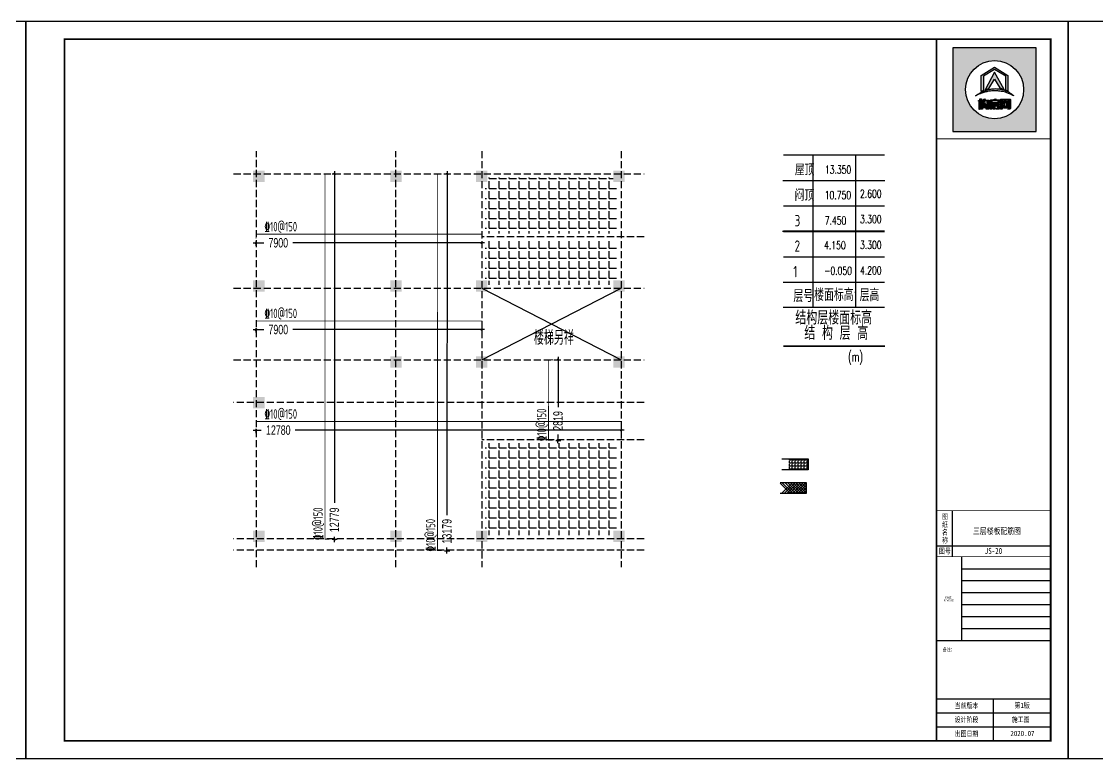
# Model space of a CAD drawing. Header units: millimetres. Extents: x -807114 to 558292, y -468455 to -61603.
# Drawn here: x 332533 to 370179, y -254641 to -228857 of the extents above; entities that cross this region are included whole.
import ezdxf
from ezdxf.enums import TextEntityAlignment as Align

# ---------------------------------------------------------------- set-up
doc = ezdxf.new("R2010")
doc.units = ezdxf.units.MM
doc.header["$LTSCALE"] = 1000
doc.linetypes.add('DASH', pattern=[0.35, 0.25, -0.1])
for name, color, linetype in [('DIM', 3, 'Continuous'), ('PUB_TAB', 117, 'Continuous'), ('PUB_TEXT', 3, 'Continuous'), ('PUB_TITLE', 4, 'Continuous'), ('REIN', 1, 'Continuous'), ('TEXT', 7, 'Continuous'), ('YHJ_图名', 7, 'Continuous'), ('建-文字', 7, 'Continuous'), ('建-轴', 1, 'Continuous')]:
    doc.layers.add(name, color=color, linetype=linetype)
doc.layers.add('YHG_表格', color=3, linetype='Continuous', lineweight=18)
doc.styles.add('_SIMPLEX', font='txt.shx', dxfattribs={"width": 0.8, "bigfont": 'hztxt.shx'})
doc.styles.add('HCJG_Dim', font='HCJG.shx', dxfattribs={"width": 0.7, "bigfont": 'hztxt.shx'})
doc.styles.add('TSSD_Rein', font='Tssdeng.shx', dxfattribs={"width": 0.7, "bigfont": 'hztxt.shx'})
doc.styles.add('uni-黑体', font='simhei.ttf')
doc.styles.add('ZDBOX', font='simsun.ttc', dxfattribs={"width": 0.7})
doc.styles.add('双线', font='tssdeng2.shx', dxfattribs={"width": 0.75, "bigfont": 'tssdchn.shx'})
doc.styles.add('宋体', font='simsun.ttc', dxfattribs={"width": 0.8})
doc.dimstyles.new('HCJG_100_100', dxfattribs={"dimtxt": 300, "dimasz": 100, "dimexe": 100, "dimexo": 250, "dimgap": 100, "dimtad": 1, "dimdec": 0, "dimzin": 0, "dimdsep": 46, "dimtxsty": 'HCJG_Dim', "dimblk": 'ArchTick', "dimcen": 0, "dimdle": 100, "dimclrd": 3, "dimclre": 3, "dimclrt": 7, "dimadec": 0, "dimazin": 0, "dimtfac": 1, "dimtdec": 0, "dimtix": 1, "dimtmove": 2, "dimatfit": 3, "dimfxl": 1, "dimtolj": 1, "dimtzin": 0, "dimarcsym": 0})
pattern_1 = [(0, (0, 0), (0, 349.25), [254, -95.25]), (90, (0, 0), (-349.25, 2e-14), [254, -95.25])]

# ---------------------------------------------------------------- blocks, each defined once
blk = doc.blocks.new('sadasfafa')
h = blk.add_hatch(color=252)
h.dxf.hatch_style = 1
h.paths.add_polyline_path([(1853311, -2488040), (1853311, -2490368), (1855639, -2490368), (1855639, -2488040)])
h.paths.add_polyline_path([(1855286, -2489204, 1), (1853664, -2489204, 1)], flags=16)
edge = h.paths.add_edge_path(flags=0)
edge.add_spline(control_points=[(1853945, -2489376), (1853935, -2489385), (1854022, -2489327), (1854064, -2489324), (1854178, -2489280), (1854273, -2489257), (1854375, -2489242), (1854470, -2489236), (1854555, -2489239), (1854630, -2489250), (1854700, -2489259), (1854781, -2489280), (1854854, -2489303), (1854917, -2489335), (1854967, -2489354), (1854993, -2489368), (1855014, -2489382), (1854982, -2489354), (1854965, -2489332), (1854910, -2489297), (1854854, -2489260), (1854784, -2489234), (1854713, -2489206), (1854640, -2489189), (1854569, -2489179), (1854497, -2489176), (1854414, -2489178), (1854321, -2489198), (1854229, -2489222), (1854147, -2489257), (1854080, -2489292), (1854021, -2489325), (1853977, -2489352), (1853953, -2489369), (1853945, -2489376)], knot_values=[0, 0, 0, 0, 114.670179, 423.637006, 763.89867, 1083.683754, 1343.405239, 1688.07646, 1952.326814, 2113.699055, 2375.693807, 2595.188681, 2872.839541, 3068.155951, 3238.592156, 3348.056762, 3361.095167, 3431.805845, 3527.265261, 3733.200323, 3952.805082, 4160.23278, 4398.128766, 4650.488133, 4837.16968, 5050.428326, 5308.684497, 5588.159898, 5913.430939, 6163.12325, 6398.139207, 6601.625078, 6772.549769, 6871.149972, 6871.149972, 6871.149972, 6871.149972], degree=3, periodic=1)
h.paths.add_polyline_path([(1854530, -2489580), (1854534, -2489580), (1854534, -2489603), (1854618, -2489603), (1854618, -2489621), (1854481, -2489621), (1854481, -2489650), (1854589, -2489650), (1854599, -2489656), (1854606, -2489666), (1854606, -2489733), (1854600, -2489742), (1854590, -2489750), (1854506, -2489750), (1854514, -2489740), (1854518, -2489731), (1854552, -2489731), (1854558, -2489728), (1854560, -2489721), (1854560, -2489675), (1854558, -2489670), (1854553, -2489667), (1854481, -2489667), (1854481, -2489750), (1854436, -2489750), (1854436, -2489626), (1854433, -2489621), (1854406, -2489621), (1854406, -2489603), (1854488, -2489603), (1854488, -2489590)], flags=0)
h.paths.add_polyline_path([(1854486, -2489468), (1854506, -2489461), (1854506, -2489485), (1854510, -2489489), (1854601, -2489489), (1854609, -2489494), (1854615, -2489502), (1854615, -2489556), (1854607, -2489564), (1854599, -2489569), (1854401, -2489569), (1854394, -2489573), (1854394, -2489750), (1854349, -2489750), (1854349, -2489504), (1854355, -2489495), (1854367, -2489489), (1854462, -2489489), (1854462, -2489474)], flags=0)
h.paths.add_polyline_path([(1854394, -2489554), (1854394, -2489512), (1854404, -2489506), (1854562, -2489506), (1854570, -2489513), (1854570, -2489554)], flags=0)
h.paths.add_polyline_path([(1854214, -2489569), (1854203, -2489632), (1854193, -2489683), (1854194, -2489689), (1854218, -2489689), (1854220, -2489683), (1854214, -2489633), (1854254, -2489614), (1854263, -2489686), (1854263, -2489700), (1854255, -2489709), (1854159, -2489709), (1854150, -2489702), (1854148, -2489692), (1854173, -2489569)], flags=0)
h.paths.add_polyline_path([(1854187, -2489466), (1854213, -2489458), (1854207, -2489496), (1854296, -2489496), (1854305, -2489498), (1854312, -2489505), (1854314, -2489513), (1854314, -2489733), (1854310, -2489741), (1854301, -2489750), (1854231, -2489750), (1854238, -2489741), (1854243, -2489730), (1854261, -2489730), (1854268, -2489727), (1854270, -2489720), (1854270, -2489531), (1854270, -2489526), (1854267, -2489521), (1854260, -2489516), (1854202, -2489516), (1854201, -2489534), (1854196, -2489558), (1854150, -2489558), (1854159, -2489535), (1854165, -2489504), (1854167, -2489471)], flags=0)
h.paths.add_polyline_path([(1854140, -2489544), (1854140, -2489750), (1854114, -2489750), (1854114, -2489544)], flags=0)
h.paths.add_polyline_path([(1854056, -2489544), (1854053, -2489750), (1854031, -2489750), (1854031, -2489544)], flags=0)
h.paths.add_polyline_path([(1854107, -2489459), (1854107, -2489508), (1854139, -2489508), (1854139, -2489527), (1854107, -2489527), (1854107, -2489750), (1854062, -2489750), (1854062, -2489527), (1854029, -2489527), (1854029, -2489508), (1854062, -2489508), (1854062, -2489459)], flags=0)
h.paths.add_polyline_path([(1854209, -2489211), (1854471, -2488714), (1854743, -2489200), (1854618, -2489155), (1854470, -2488913), (1854318, -2489172)], flags=0)
h.paths.add_polyline_path([(1854102, -2488808), (1854470, -2488575), (1854848, -2488810), (1854848, -2489247), (1854790, -2489223), (1854790, -2488832), (1854471, -2488643), (1854168, -2488829), (1854168, -2489231), (1854102, -2489257)], flags=0)
h.paths.add_polyline_path([(1854685, -2489750), (1854641, -2489750), (1854641, -2489488), (1854641, -2489484), (1854646, -2489475), (1854656, -2489467), (1854898, -2489467), (1854907, -2489471), (1854916, -2489478), (1854916, -2489731), (1854908, -2489743), (1854902, -2489750), (1854847, -2489750), (1854858, -2489732), (1854866, -2489731), (1854869, -2489724), (1854869, -2489718), (1854867, -2489718), (1854836, -2489718), (1854826, -2489684), (1854814, -2489718), (1854746, -2489718), (1854736, -2489684), (1854722, -2489718), (1854689, -2489718), (1854689, -2489709), (1854691, -2489709), (1854720, -2489621), (1854685, -2489512)], flags=0)
h.paths.add_polyline_path([(1854779, -2489518), (1854809, -2489621), (1854781, -2489709), (1854777, -2489709), (1854750, -2489621), (1854775, -2489518)], flags=0)
h = blk.add_hatch(color=7)
h.dxf.hatch_style = 1
h.paths.add_polyline_path([(1854102, -2489257), (1854168, -2489231), (1854168, -2488829), (1854471, -2488643), (1854790, -2488832), (1854790, -2489223), (1854848, -2489247), (1854848, -2488810), (1854470, -2488575), (1854102, -2488808)])
h = blk.add_hatch(color=7)
h.dxf.hatch_style = 1
h.paths.add_polyline_path([(1854318, -2489172), (1854470, -2488913), (1854618, -2489155), (1854743, -2489200), (1854471, -2488714), (1854209, -2489211)])
h = blk.add_hatch(color=7)
h.dxf.hatch_style = 1
edge = h.paths.add_edge_path()
edge.add_spline(control_points=[(1853945, -2489376), (1853953, -2489369), (1853977, -2489352), (1854021, -2489325), (1854080, -2489292), (1854147, -2489257), (1854229, -2489222), (1854321, -2489198), (1854414, -2489178), (1854497, -2489176), (1854569, -2489179), (1854640, -2489189), (1854713, -2489206), (1854784, -2489234), (1854854, -2489260), (1854910, -2489297), (1854965, -2489332), (1854982, -2489354), (1855014, -2489382), (1854993, -2489368), (1854967, -2489354), (1854917, -2489335), (1854854, -2489303), (1854781, -2489280), (1854700, -2489259), (1854630, -2489250), (1854555, -2489239), (1854470, -2489236), (1854375, -2489242), (1854273, -2489257), (1854178, -2489280), (1854064, -2489324), (1854022, -2489327), (1853935, -2489385), (1853945, -2489376)], knot_values=[0, 0, 0, 0, 98.600203, 269.524894, 473.010766, 708.026723, 957.719033, 1282.990074, 1562.465475, 1820.721647, 2033.980292, 2220.661839, 2473.021206, 2710.917192, 2918.34489, 3137.949649, 3343.884711, 3439.344127, 3510.054805, 3523.09321, 3632.557816, 3802.994021, 3998.310431, 4275.961291, 4495.456165, 4757.450917, 4918.823158, 5183.073513, 5527.744733, 5787.466218, 6107.251302, 6447.512966, 6756.479793, 6871.149972, 6871.149972, 6871.149972, 6871.149972], degree=3, periodic=1)
h = blk.add_hatch(color=7)
h.dxf.hatch_style = 1
h.paths.add_polyline_path([(1854062, -2489459), (1854062, -2489508), (1854029, -2489508), (1854029, -2489527), (1854062, -2489527), (1854062, -2489750), (1854107, -2489750), (1854107, -2489527), (1854139, -2489527), (1854139, -2489508), (1854107, -2489508), (1854107, -2489459)])
h = blk.add_hatch(color=7)
h.dxf.hatch_style = 1
h.paths.add_polyline_path([(1854031, -2489544), (1854031, -2489750), (1854053, -2489750), (1854056, -2489544)])
h = blk.add_hatch(color=7)
h.dxf.hatch_style = 1
h.paths.add_polyline_path([(1854114, -2489544), (1854114, -2489750), (1854140, -2489750), (1854140, -2489544)])
h = blk.add_hatch(color=7)
h.dxf.hatch_style = 1
h.paths.add_polyline_path([(1854173, -2489569), (1854148, -2489692), (1854150, -2489702), (1854159, -2489709), (1854255, -2489709), (1854263, -2489700), (1854263, -2489686), (1854254, -2489614), (1854214, -2489633), (1854220, -2489683), (1854218, -2489689), (1854194, -2489689), (1854193, -2489683), (1854203, -2489632), (1854214, -2489569)])
h = blk.add_hatch(color=7)
h.dxf.hatch_style = 1
h.paths.add_polyline_path([(1854167, -2489471), (1854165, -2489504), (1854159, -2489535), (1854150, -2489558), (1854196, -2489558), (1854201, -2489534), (1854202, -2489516), (1854260, -2489516), (1854267, -2489521), (1854270, -2489526), (1854270, -2489531), (1854270, -2489720), (1854268, -2489727), (1854261, -2489730), (1854243, -2489730), (1854238, -2489741), (1854231, -2489750), (1854301, -2489750), (1854310, -2489741), (1854314, -2489733), (1854314, -2489513), (1854312, -2489505), (1854305, -2489498), (1854296, -2489496), (1854207, -2489496), (1854213, -2489458), (1854187, -2489466)])
h = blk.add_hatch(color=7)
h.dxf.hatch_style = 1
h.paths.add_polyline_path([(1854462, -2489474), (1854462, -2489489), (1854367, -2489489), (1854355, -2489495), (1854349, -2489504), (1854349, -2489750), (1854394, -2489750), (1854394, -2489573), (1854401, -2489569), (1854599, -2489569), (1854607, -2489564), (1854615, -2489556), (1854615, -2489502), (1854609, -2489494), (1854601, -2489489), (1854510, -2489489), (1854506, -2489485), (1854506, -2489461), (1854486, -2489468)])
h.paths.add_polyline_path([(1854394, -2489554), (1854394, -2489512), (1854404, -2489506), (1854562, -2489506), (1854570, -2489513), (1854570, -2489554)], flags=16)
h = blk.add_hatch(color=7)
h.dxf.hatch_style = 1
h.paths.add_polyline_path([(1854488, -2489590), (1854488, -2489603), (1854406, -2489603), (1854406, -2489621), (1854433, -2489621), (1854436, -2489626), (1854436, -2489750), (1854481, -2489750), (1854481, -2489667), (1854553, -2489667), (1854558, -2489670), (1854560, -2489675), (1854560, -2489721), (1854558, -2489728), (1854552, -2489731), (1854518, -2489731), (1854514, -2489740), (1854506, -2489750), (1854590, -2489750), (1854600, -2489742), (1854606, -2489733), (1854606, -2489666), (1854599, -2489656), (1854589, -2489650), (1854481, -2489650), (1854481, -2489621), (1854618, -2489621), (1854618, -2489603), (1854534, -2489603), (1854534, -2489580), (1854530, -2489580)])
h = blk.add_hatch(color=7)
h.dxf.hatch_style = 1
h.paths.add_polyline_path([(1854685, -2489512), (1854685, -2489493), (1854693, -2489483), (1854862, -2489483), (1854869, -2489491), (1854869, -2489724), (1854866, -2489731), (1854858, -2489732), (1854847, -2489750), (1854902, -2489750), (1854908, -2489743), (1854916, -2489731), (1854916, -2489478), (1854907, -2489471), (1854898, -2489467), (1854656, -2489467), (1854646, -2489475), (1854641, -2489484), (1854641, -2489488), (1854641, -2489750), (1854685, -2489750)])
h = blk.add_hatch(color=7)
h.dxf.hatch_style = 1
h.paths.add_polyline_path([(1854866, -2489709), (1854840, -2489621), (1854866, -2489512), (1854836, -2489512), (1854824, -2489558), (1854808, -2489512), (1854745, -2489512), (1854734, -2489557), (1854719, -2489512), (1854689, -2489512), (1854720, -2489621), (1854691, -2489709), (1854689, -2489709), (1854689, -2489710), (1854689, -2489718), (1854722, -2489718), (1854736, -2489684), (1854746, -2489718), (1854814, -2489718), (1854826, -2489684), (1854836, -2489718), (1854867, -2489718), (1854867, -2489709)])
h.paths.add_polyline_path([(1854779, -2489518), (1854809, -2489621), (1854781, -2489709), (1854777, -2489709), (1854750, -2489621), (1854775, -2489518)], flags=16)
for points in [[(1855639, -2488040), (1853311, -2488040), (1853311, -2490368), (1855639, -2490368)], [(1854102, -2489257), (1854102, -2488808), (1854470, -2488575), (1854848, -2488810), (1854848, -2489247), (1854790, -2489223), (1854790, -2488832), (1854471, -2488643), (1854168, -2488829), (1854168, -2489231)], [(1854209, -2489211), (1854318, -2489172), (1854470, -2488913), (1854618, -2489155), (1854743, -2489200), (1854471, -2488714)], [(1854062, -2489459), (1854107, -2489459), (1854107, -2489508), (1854139, -2489508), (1854139, -2489527), (1854107, -2489527), (1854107, -2489750), (1854062, -2489750), (1854062, -2489527), (1854029, -2489527), (1854029, -2489508), (1854062, -2489508)], [(1854056, -2489544), (1854031, -2489544), (1854031, -2489750), (1854053, -2489750)], [(1854114, -2489544), (1854140, -2489544), (1854140, -2489750), (1854114, -2489750)], [(1854462, -2489474), (1854486, -2489468), (1854506, -2489461), (1854506, -2489485), (1854510, -2489489), (1854601, -2489489), (1854609, -2489494), (1854615, -2489502), (1854615, -2489556), (1854607, -2489564), (1854599, -2489569), (1854401, -2489569), (1854394, -2489573), (1854394, -2489750), (1854349, -2489750), (1854349, -2489504), (1854355, -2489495), (1854367, -2489489), (1854462, -2489489)], [(1854394, -2489554), (1854570, -2489554), (1854570, -2489513), (1854562, -2489506), (1854404, -2489506), (1854394, -2489512)], [(1854488, -2489590), (1854530, -2489580), (1854534, -2489580), (1854534, -2489603), (1854618, -2489603), (1854618, -2489621), (1854481, -2489621), (1854481, -2489650), (1854589, -2489650), (1854599, -2489656), (1854606, -2489666), (1854606, -2489733), (1854600, -2489742), (1854590, -2489750), (1854506, -2489750), (1854514, -2489740), (1854518, -2489731), (1854552, -2489731), (1854558, -2489728), (1854560, -2489721), (1854560, -2489675), (1854558, -2489670), (1854553, -2489667), (1854481, -2489667), (1854481, -2489750), (1854436, -2489750), (1854436, -2489626), (1854433, -2489621), (1854406, -2489621), (1854406, -2489603), (1854488, -2489603)], [(1854641, -2489750), (1854641, -2489488), (1854641, -2489484), (1854646, -2489475), (1854656, -2489467), (1854898, -2489467), (1854907, -2489471), (1854916, -2489478), (1854916, -2489731), (1854908, -2489743), (1854902, -2489750), (1854847, -2489750), (1854858, -2489732), (1854866, -2489731), (1854869, -2489724), (1854869, -2489491), (1854862, -2489483), (1854693, -2489483), (1854685, -2489493), (1854685, -2489750)], [(1854775, -2489518), (1854779, -2489518), (1854809, -2489621), (1854781, -2489709), (1854777, -2489709), (1854750, -2489621)]]:
    blk.add_lwpolyline(points, close=True)
for points in [[(1854173, -2489569), (1854214, -2489569), (1854203, -2489632), (1854193, -2489683), (1854194, -2489689), (1854218, -2489689), (1854220, -2489683), (1854214, -2489633), (1854254, -2489614), (1854263, -2489686), (1854263, -2489700), (1854255, -2489709), (1854159, -2489709), (1854150, -2489702), (1854148, -2489692), (1854173, -2489569)], [(1854167, -2489471), (1854187, -2489466), (1854213, -2489458), (1854207, -2489496), (1854296, -2489496), (1854305, -2489498), (1854312, -2489505), (1854314, -2489513), (1854314, -2489733), (1854310, -2489741), (1854301, -2489750), (1854231, -2489750), (1854238, -2489741), (1854243, -2489730), (1854261, -2489730), (1854268, -2489727), (1854270, -2489720), (1854270, -2489531), (1854270, -2489526), (1854267, -2489521), (1854260, -2489516), (1854202, -2489516), (1854201, -2489534), (1854196, -2489558), (1854150, -2489558), (1854150, -2489558), (1854159, -2489535), (1854165, -2489504), (1854167, -2489471)], [(1854866, -2489709), (1854866, -2489709), (1854867, -2489709), (1854867, -2489718), (1854836, -2489718), (1854826, -2489684), (1854814, -2489718), (1854746, -2489718), (1854736, -2489684), (1854722, -2489718), (1854689, -2489718), (1854689, -2489710), (1854689, -2489709), (1854691, -2489709), (1854720, -2489621), (1854689, -2489512)]]:
    blk.add_lwpolyline(points)
at = {"color": 7}
blk.add_lwpolyline([(1854689, -2489512), (1854719, -2489512), (1854734, -2489557), (1854745, -2489512), (1854808, -2489512), (1854824, -2489558), (1854836, -2489512), (1854866, -2489512), (1854840, -2489621), (1854866, -2489709)], dxfattribs=at)
blk.add_circle((1854475, -2489204), 811)
at = {"start_tangent": (-0.74079, -0.671736), "end_tangent": (-0.74079, -0.671736)}
blk.add_spline([(1853945, -2489376), (1853977, -2489357), (1854071, -2489318), (1854178, -2489282), (1854280, -2489257), (1854365, -2489245), (1854479, -2489238), (1854566, -2489241), (1854619, -2489248), (1854704, -2489261), (1854775, -2489279), (1854861, -2489308), (1854920, -2489335), (1854972, -2489357), (1855003, -2489375), (1855007, -2489377), (1854990, -2489361), (1854968, -2489339), (1854913, -2489299), (1854851, -2489261), (1854787, -2489235), (1854714, -2489208), (1854633, -2489189), (1854572, -2489180), (1854501, -2489177), (1854416, -2489181), (1854326, -2489198), (1854222, -2489227), (1854146, -2489259), (1854077, -2489294), (1854019, -2489327), (1853971, -2489357), (1853945, -2489376)], degree=3, dxfattribs=at)
blk = doc.blocks.new('ArchTick')
at = {"color": 0, "const_width": 0.5}
blk.add_lwpolyline([(-0.71, -0.71), (0.71, 0.71)], dxfattribs=at)
blk = doc.blocks.new('*D9885')
at = {"layer": 'Defpoints', "color": 0}
for p in [(347093, -234191), (347088, -247371), (347418, -247371)]:
    blk.add_point(p, dxfattribs=at)
at = {"layer": 'DIM', "color": 3, "lineweight": -2}
for p, q in [((347423, -234091), (347419, -246124)), ((347343, -234191), (347523, -234191)), ((347418, -247471), (347419, -247259)), ((347338, -247371), (347518, -247371))]:
    blk.add_line(p, q, dxfattribs=at)
at = {"layer": 'DIM', "color": 3, "linetype": 'ByBlock', "lineweight": -2, "xscale": 50, "yscale": 50, "zscale": 50}
for p, rotation in [((347423, -234191), 89.97854303379016), ((347418, -247371), 269.9785430337902)]:
    blk.add_blockref('ArchTick', p, dxfattribs=dict(at, rotation=rotation))
at = {"layer": 'DIM', "color": 7, "insert": (347418, -246691), "char_height": 330, "attachment_point": 5, "rotation": 89.9785, "style": 'HCJG_Dim'}
blk.add_mtext('\\A1;13179', dxfattribs=at)
blk = doc.blocks.new('_ArchTick')
at = {"color": 0, "linetype": 'ByBlock', "const_width": 0.15}
blk.add_lwpolyline([(-0.5, -0.5), (0.5, 0.5)], dxfattribs=at)
blk = doc.blocks.new('*D9886')
at = {"layer": 'Defpoints', "color": 0}
for p in [(343154, -234191), (343149, -246971), (343480, -246971)]:
    blk.add_point(p, dxfattribs=at)
at = {"layer": 'DIM', "color": 3, "lineweight": -2}
for p, q in [((343485, -234091), (343480, -245702)), ((343404, -234191), (343585, -234191)), ((343480, -247071), (343480, -246881)), ((343399, -246971), (343580, -246971))]:
    blk.add_line(p, q, dxfattribs=at)
at = {"layer": 'DIM', "color": 3, "linetype": 'ByBlock', "lineweight": -2, "xscale": 50, "yscale": 50, "zscale": 50}
for p, rotation in [((343485, -234191), 89.97787141925265), ((343480, -246971), 269.9778714192527)]:
    blk.add_blockref('ArchTick', p, dxfattribs=dict(at, rotation=rotation))
at = {"layer": 'DIM', "color": 7, "insert": (343480, -246291), "char_height": 330, "attachment_point": 5, "rotation": 89.9779, "style": 'HCJG_Dim'}
blk.add_mtext('\\A1;12779', dxfattribs=at)
blk = doc.blocks.new('*D9887')
at = {"layer": 'Defpoints', "color": 0}
for p in [(340735, -236299), (348635, -236299), (340735, -236600)]:
    blk.add_point(p, dxfattribs=at)
at = {"layer": 'DIM', "color": 3, "lineweight": -2}
for p, q in [((340635, -236600), (341010, -236600)), ((340735, -236549), (340735, -236700)), ((348735, -236600), (342024, -236600)), ((348635, -236549), (348635, -236700))]:
    blk.add_line(p, q, dxfattribs=at)
at = {"layer": 'DIM', "color": 3, "linetype": 'ByBlock', "lineweight": -2, "xscale": 50, "yscale": 50, "zscale": 50}
for p, rotation in [((340735, -236600), 179.9999990303388), ((348635, -236600), 359.9999990303388)]:
    blk.add_blockref('ArchTick', p, dxfattribs=dict(at, rotation=rotation))
at = {"layer": 'DIM', "color": 7, "insert": (341517, -236600), "char_height": 330, "attachment_point": 5, "rotation": 360, "style": 'HCJG_Dim'}
blk.add_mtext('\\A1;7900', dxfattribs=at)
blk = doc.blocks.new('*D9888')
at = {"layer": 'Defpoints', "color": 0}
for p in [(340735, -239335), (348635, -239335), (340735, -239635)]:
    blk.add_point(p, dxfattribs=at)
at = {"layer": 'DIM', "color": 3, "lineweight": -2}
for p, q in [((340635, -239635), (341010, -239635)), ((340735, -239585), (340735, -239735)), ((348735, -239635), (342024, -239635)), ((348635, -239585), (348635, -239735))]:
    blk.add_line(p, q, dxfattribs=at)
at = {"layer": 'DIM', "color": 3, "linetype": 'ByBlock', "lineweight": -2, "xscale": 50, "yscale": 50, "zscale": 50}
for p, rotation in [((340735, -239635), 179.9999990303388), ((348635, -239635), 359.9999990303388)]:
    blk.add_blockref('ArchTick', p, dxfattribs=dict(at, rotation=rotation))
at = {"layer": 'DIM', "color": 7, "insert": (341517, -239635), "char_height": 330, "attachment_point": 5, "rotation": 360, "style": 'HCJG_Dim'}
blk.add_mtext('\\A1;7900', dxfattribs=at)
blk = doc.blocks.new('*D9892')
at = {"layer": 'Defpoints', "color": 0}
for p in [(340735, -242854), (340735, -243154), (353515, -242854)]:
    blk.add_point(p, dxfattribs=at)
at = {"layer": 'DIM', "color": 3, "lineweight": -2}
for p, q in [((340635, -243154), (340922, -243154)), ((340735, -243104), (340735, -243254)), ((353615, -243154), (342112, -243154)), ((353515, -243104), (353515, -243254))]:
    blk.add_line(p, q, dxfattribs=at)
at = {"layer": 'DIM', "color": 3, "linetype": 'ByBlock', "lineweight": -2, "xscale": 50, "yscale": 50, "zscale": 50}
for p, rotation in [((340735, -243154), 179.9999994006006), ((353515, -243154), 359.9999994006007)]:
    blk.add_blockref('ArchTick', p, dxfattribs=dict(at, rotation=rotation))
at = {"layer": 'DIM', "color": 7, "insert": (341517, -243154), "char_height": 330, "attachment_point": 5, "rotation": 360, "style": 'HCJG_Dim'}
blk.add_mtext('\\A1;12780', dxfattribs=at)
blk = doc.blocks.new('*D9900')
at = {"layer": 'Defpoints', "color": 0}
for p in [(350978, -240691), (350973, -243511), (351303, -243511)]:
    blk.add_point(p, dxfattribs=at)
at = {"layer": 'DIM', "color": 3, "lineweight": -2}
for p, q in [((351228, -240692), (351408, -240692)), ((351308, -240592), (351305, -242352)), ((351223, -243511), (351403, -243511)), ((351303, -243611), (351304, -243311))]:
    blk.add_line(p, q, dxfattribs=at)
at = {"layer": 'DIM', "color": 3, "linetype": 'ByBlock', "lineweight": -2, "xscale": 50, "yscale": 50, "zscale": 50}
for p, rotation in [((351308, -240692), 89.89969457093618), ((351303, -243511), 269.8996945709362)]:
    blk.add_blockref('ArchTick', p, dxfattribs=dict(at, rotation=rotation))
at = {"layer": 'DIM', "color": 7, "insert": (351303, -242831), "char_height": 330, "attachment_point": 5, "rotation": 89.8997, "style": 'HCJG_Dim'}
blk.add_mtext('\\A1;2819', dxfattribs=at)

msp = doc.modelspace()

# ---------------------------------------------------------------- hatches: boundary and pattern name
h = msp.add_hatch(color=256)
h.dxf.hatch_style = 1
h.paths.add_polyline_path([(353235.5, -237911.2), (353235.5, -238311.2), (353635.5, -238311.2), (353635.5, -237911.2)])
h.paths.add_polyline_path([(340635.5, -246671.2), (340635.5, -247071.2), (341035.5, -247071.2), (341035.5, -246671.2)])
h.paths.add_polyline_path([(348435.5, -240571.2), (348435.5, -240971.2), (348835.5, -240971.2), (348835.5, -240571.2)])
h.paths.add_polyline_path([(340635.5, -241991.2), (340635.5, -242391.2), (341035.5, -242391.2), (341035.5, -241991.2)])
h.paths.add_polyline_path([(345435.5, -237911.2), (345435.5, -238311.2), (345835.5, -238311.2), (345835.5, -237911.2)])
h.paths.add_polyline_path([(353235.5, -234471.2), (353635.5, -234471.2), (353635.5, -234071.2), (353235.5, -234071.2)])
h.paths.add_polyline_path([(340635.5, -234471.2), (341035.5, -234471.2), (341035.5, -234071.2), (340635.5, -234071.2)])
h.paths.add_polyline_path([(348435.5, -246671.2), (348435.5, -247071.2), (348835.5, -247071.2), (348835.5, -246671.2)])
h.paths.add_polyline_path([(353235.5, -246671.2), (353235.5, -247071.2), (353635.5, -247071.2), (353635.5, -246671.2)])
h.paths.add_polyline_path([(340635.5, -237911.2), (340635.5, -238311.2), (341035.5, -238311.2), (341035.5, -237911.2)])
h.paths.add_polyline_path([(345435.5, -246671.2), (345435.5, -247071.2), (345835.5, -247071.2), (345835.5, -246671.2)])
h.paths.add_polyline_path([(345435.5, -234471.2), (345835.5, -234471.2), (345835.5, -234071.2), (345435.5, -234071.2)])
h.paths.add_polyline_path([(348435.5, -234471.2), (348835.5, -234471.2), (348835.5, -234071.2), (348435.5, -234071.2)])
h.paths.add_polyline_path([(353235.5, -240571.2), (353235.5, -240971.2), (353635.5, -240971.2), (353635.5, -240571.2)])
h.paths.add_polyline_path([(348435.5, -237911.2), (348435.5, -238311.2), (348835.5, -238311.2), (348835.5, -237911.2)])
h.paths.add_polyline_path([(345435.5, -240571.2), (345435.5, -240971.2), (345835.5, -240971.2), (345835.5, -240571.2)])
h = msp.add_hatch()
h.set_pattern_fill('ANGLE', color=256, scale=100)
h.set_pattern_definition(pattern_1)
h.paths.add_polyline_path([(353395.5, -237911.2), (353395.5, -236511.2), (348755.5, -236511.2), (348755.5, -237911.2), (348835.5, -237911.2), (348835.5, -238071.2), (353235.5, -238071.2), (353235.5, -237911.2)])
h.paths.add_polyline_path([(353235.5, -234311.2), (348835.5, -234311.2), (348835.5, -234471.2), (348755.5, -234471.2), (348755.5, -236271.2), (353395.5, -236271.2), (353395.5, -234471.2), (353235.5, -234471.2)])
h = msp.add_hatch()
h.set_pattern_fill('ANGLE', color=256, scale=100)
h.set_pattern_definition(pattern_1)
h.paths.add_polyline_path([(348835.5, -246671.2), (348835.5, -246831.2), (353235.5, -246831.2), (353235.5, -246671.2), (353395.5, -246671.2), (353395.5, -243611.2), (348755.5, -243611.2), (348755.5, -246671.2)])

# ---------------------------------------------------------------- linework, layer by layer
for p, q in [((348635.5, -238191.2), (353515.5, -240691.2)), ((348635.5, -240691.2), (353515.5, -238191.2)), ((365102.5, -247581.2), (365102.5, -245969.7)), ((364550, -247197.5), (368540.4, -247197.5))]:
    msp.add_line(p, q)
at = {"const_width": 30.7}
for points in [[(364550, -232958.5), (368540.4, -232958.5)], [(364550, -245969.7), (368540.4, -245969.7)], [(364550, -247581.2), (368540.4, -247581.2)], [(364550, -250514.4), (368540.4, -250514.4)]]:
    msp.add_lwpolyline(points, dxfattribs=at)
at = {"layer": 'PUB_TAB'}
msp.add_line((359183.7, -237978.6), (362720.4, -237978.6), dxfattribs=at)
msp.add_line((359183.7, -237978.6), (362720.4, -237978.6), dxfattribs=at)
msp.add_line((359183.7, -237978.6), (362720.4, -237978.6), dxfattribs=at)
msp.add_line((359183.7, -237978.6), (362720.4, -237978.6), dxfattribs=at)
msp.add_line((359183.7, -237978.6), (362720.4, -237978.6), dxfattribs=at)
msp.add_line((359183.7, -237978.6), (362720.4, -237978.6), dxfattribs=at)
msp.add_line((359183.7, -237978.6), (362720.4, -237978.6), dxfattribs=at)
msp.add_line((359183.7, -237978.6), (362720.4, -237978.6), dxfattribs=at)
at = {"layer": 'PUB_TITLE'}
for p, q in [((364550, -252553.8), (368540.4, -252553.8)), ((366545.2, -254027.2), (366545.2, -252553.8)), ((364550, -253045), (368540.4, -253045)), ((364550, -253536.1), (368540.4, -253536.1))]:
    msp.add_line(p, q, dxfattribs=at)
for points in [[(296222.1, -254641.1), (332688.2, -254641.1), (332688.2, -228857), (296222.1, -228857)], [(332688.2, -254641.1), (369154.3, -254641.1), (369154.3, -228857), (332688.2, -228857)], [(369154.3, -254641.1), (405620.4, -254641.1), (405620.4, -228857), (369154.3, -228857)], [(334033.5, -254027.2), (368540.4, -254027.2), (368540.4, -229470.9), (334033.5, -229470.9)]]:
    msp.add_lwpolyline(points, close=True, dxfattribs=at)
at = {"layer": 'PUB_TITLE', "const_width": 61.4}
msp.add_lwpolyline([(334033.5, -254027.2), (368540.4, -254027.2), (368540.4, -229470.9), (334033.5, -229470.9)], close=True, dxfattribs=at)
msp.add_lwpolyline([(364550, -254027.2), (364550, -229470.9)], dxfattribs=at)
at = {"layer": 'PUB_TITLE'}
msp.add_lwpolyline([(364550, -250514.4), (368540.4, -250514.4)], dxfattribs=at)
for points in [[(365418.2, -247581.2), (365418.2, -247581.2), (365418.2, -250496), (365418.2, -250496)], [(365418.2, -248000.2), (365418.2, -248000.2), (367743.7, -248000.2), (368540.4, -248000.2)], [(365418.2, -248419.3), (365418.2, -248419.3), (367743.7, -248419.3), (368540.4, -248419.3)], [(365418.2, -248838.3), (365418.2, -248838.3), (367743.7, -248838.3), (368540.4, -248838.3)], [(365418.2, -249257.3), (365418.2, -249257.3), (367743.7, -249257.3), (368540.4, -249257.3)], [(365418.2, -249676.4), (365418.2, -249676.4), (367743.7, -249676.4), (368540.4, -249676.4)], [(365418.2, -250095.4), (365418.2, -250095.4), (367743.7, -250095.4), (368540.4, -250095.4)]]:
    msp.add_open_spline(points, degree=3, dxfattribs=at)
at = {"layer": 'REIN', "const_width": 30}
for points in [[(343303.9, -234191.2), (343153.9, -234191.2), (343149, -246970.6), (343299, -246970.6)], [(347242.8, -234191.2), (347092.8, -234191.2), (347087.8, -247370.6), (347237.8, -247370.6)], [(348635.5, -236449.4), (348635.5, -236299.4), (340735.5, -236299.4), (340735.5, -236449.4)], [(348635.5, -239484.9), (348635.5, -239334.9), (340735.5, -239334.9), (340735.5, -239484.9)], [(351127.5, -240691.2), (350977.5, -240691.2), (350972.6, -243510.5), (351122.6, -243510.5)], [(353515.5, -243003.7), (353515.5, -242853.7), (340735.5, -242853.7), (340735.5, -243003.7)]]:
    msp.add_lwpolyline(points, dxfattribs=at)
at = {"layer": 'TEXT', "color": 30}
for p, q in [((359140.6, -244153.6), (360058.5, -244153.6)), ((360058.5, -244153.6), (360058.5, -244547.2)), ((360058.5, -244547.2), (359140.6, -244547.2)), ((359072.6, -244980.1), (359990.5, -244980.1)), ((359990.5, -244980.1), (359990.5, -245373.7)), ((359990.5, -245373.7), (359072.6, -245373.7))]:
    msp.add_line(p, q, dxfattribs=at)
at = {"layer": 'TEXT', "color": 0}
for p, q in [((359398.2, -244195), (359398.2, -244153.6)), ((359398.2, -244195), (359473.8, -244195)), ((359398.2, -244298.9), (359398.2, -244223.3)), ((359398.2, -244298.9), (359473.8, -244298.9)), ((359502.1, -244195), (359502.1, -244153.6)), ((359502.1, -244195), (359577.7, -244195)), ((359502.1, -244298.9), (359502.1, -244223.3)), ((359502.1, -244298.9), (359577.7, -244298.9)), ((359606, -244195), (359606, -244153.6)), ((359606, -244195), (359681.6, -244195)), ((359606, -244298.9), (359606, -244223.3)), ((359606, -244298.9), (359681.6, -244298.9)), ((359709.9, -244195), (359709.9, -244153.6)), ((359709.9, -244195), (359785.5, -244195)), ((359709.9, -244298.9), (359709.9, -244223.3)), ((359709.9, -244298.9), (359785.5, -244298.9)), ((359813.8, -244195), (359813.8, -244153.6)), ((359813.8, -244195), (359889.4, -244195)), ((359813.8, -244298.9), (359813.8, -244223.3)), ((359813.8, -244298.9), (359889.4, -244298.9)), ((359917.7, -244195), (359917.7, -244153.6)), ((359917.7, -244195), (359993.3, -244195)), ((359917.7, -244298.9), (359917.7, -244223.3)), ((359917.7, -244298.9), (359993.3, -244298.9)), ((360021.6, -244195), (360021.6, -244153.6)), ((360021.6, -244195), (360058.5, -244195)), ((360021.6, -244298.9), (360021.6, -244223.3)), ((360021.6, -244298.9), (360058.5, -244298.9)), ((359398.2, -244402.8), (359398.2, -244327.2)), ((359398.2, -244402.8), (359473.8, -244402.8)), ((359398.2, -244506.7), (359398.2, -244431.1)), ((359398.2, -244506.7), (359473.8, -244506.7)), ((359398.2, -244547.2), (359398.2, -244535)), ((359502.1, -244402.8), (359502.1, -244327.2)), ((359502.1, -244402.8), (359577.7, -244402.8)), ((359502.1, -244506.7), (359502.1, -244431.1)), ((359502.1, -244506.7), (359577.7, -244506.7)), ((359502.1, -244547.2), (359502.1, -244535)), ((359606, -244402.8), (359606, -244327.2)), ((359606, -244402.8), (359681.6, -244402.8)), ((359606, -244506.7), (359606, -244431.1)), ((359606, -244506.7), (359681.6, -244506.7)), ((359606, -244547.2), (359606, -244535)), ((359709.9, -244402.8), (359709.9, -244327.2)), ((359709.9, -244402.8), (359785.5, -244402.8)), ((359709.9, -244506.7), (359709.9, -244431.1)), ((359709.9, -244506.7), (359785.5, -244506.7)), ((359709.9, -244547.2), (359709.9, -244535)), ((359813.8, -244402.8), (359813.8, -244327.2)), ((359813.8, -244402.8), (359889.4, -244402.8)), ((359813.8, -244506.7), (359813.8, -244431.1)), ((359813.8, -244506.7), (359889.4, -244506.7)), ((359813.8, -244547.2), (359813.8, -244535)), ((359917.7, -244402.8), (359917.7, -244327.2)), ((359917.7, -244402.8), (359993.3, -244402.8)), ((359917.7, -244506.7), (359917.7, -244431.1)), ((359917.7, -244506.7), (359993.3, -244506.7)), ((359917.7, -244547.2), (359917.7, -244535)), ((360021.6, -244402.8), (360021.6, -244327.2)), ((360021.6, -244402.8), (360058.5, -244402.8)), ((360021.6, -244506.7), (360021.6, -244431.1)), ((360021.6, -244506.7), (360058.5, -244506.7)), ((360021.6, -244547.2), (360021.6, -244535)), ((359439, -245373.7), (359072.6, -245007.2)), ((359122.9, -245373.7), (359516.6, -244980.1)), ((359534.4, -245373.7), (359140.8, -244980.1)), ((359218.4, -245373.7), (359612, -244980.1)), ((359629.8, -245373.7), (359236.2, -244980.1)), ((359313.8, -245373.7), (359707.4, -244980.1)), ((359725.2, -245373.7), (359331.6, -244980.1)), ((359409.2, -245373.7), (359802.8, -244980.1)), ((359820.7, -245373.7), (359427, -244980.1)), ((359504.6, -245373.7), (359898.2, -244980.1)), ((359916.1, -245373.7), (359522.5, -244980.1)), ((359600, -245373.7), (359990.5, -244983.1)), ((359990.5, -245352.7), (359617.9, -244980.1)), ((359990.5, -245257.3), (359713.3, -244980.1)), ((359990.5, -245161.9), (359808.7, -244980.1)), ((359990.5, -245066.5), (359904.1, -244980.1)), ((359695.4, -245373.7), (359990.5, -245078.6)), ((359790.8, -245373.7), (359990.5, -245174)), ((359886.3, -245373.7), (359990.5, -245269.4)), ((359981.7, -245373.7), (359990.5, -245364.8))]:
    msp.add_line(p, q, dxfattribs=at)
at = {"layer": 'YHG_表格', "color": 1, "const_width": 70}
msp.add_lwpolyline([(359193.5, -236196.8), (362730.1, -236196.8)], dxfattribs=at)
at = {"layer": 'YHJ_图名', "color": 3}
for p, q in [((359193.5, -233524.2), (362730.1, -233524.2)), ((360218.6, -233524.2), (360218.6, -238851.5)), ((361717.8, -233524.2), (361717.8, -238308.7)), ((359166.7, -234415), (362730.1, -234415)), ((359193.5, -234415), (362730.1, -234415)), ((359193.5, -234415), (362730.1, -234415)), ((359198.3, -234415), (362735, -234415)), ((361717.8, -234415), (361717.8, -238308.7)), ((361717.8, -234415), (361717.8, -238308.7)), ((361717.8, -234415), (361717.8, -238308.7)), ((359193.5, -235305.9), (362730.1, -235305.9)), ((359161.9, -236196.8), (362725.3, -236196.8)), ((359188.6, -236196.8), (362725.3, -236196.8)), ((359193.5, -236196.8), (362730.1, -236196.8)), ((359188.6, -237087.7), (362725.3, -237087.7)), ((359188.6, -237978.6), (362725.3, -237978.6)), ((361717.8, -238344.9), (361717.8, -238308.7)), ((361717.8, -238341.5), (361717.8, -238308.7)), ((361717.8, -238308.7), (361717.8, -238851.5)), ((359183.7, -238851.5), (362725.3, -238851.5))]:
    msp.add_line(p, q, dxfattribs=at)
at = {"layer": 'YHJ_图名', "color": 3, "const_width": 54.9}
msp.add_lwpolyline([(359183.7, -240212.2), (362742.2, -240212.2)], dxfattribs=at)
at = {"layer": '建-轴', "linetype": 'DASH'}
for p, q in [((340755.5, -247951.2), (340755.5, -233391.2)), ((345635.5, -247951.2), (345635.5, -233391.2)), ((348635.5, -233391.2), (348635.5, -247951.2)), ((353515.5, -233391.2), (353515.5, -247951.2)), ((339955.5, -234191.2), (354315.5, -234191.2)), ((354315.5, -236391.2), (348635.5, -236391.2)), ((339955.5, -238191.2), (354315.5, -238191.2)), ((339955.5, -240691.2), (354315.5, -240691.2)), ((354315.5, -242191.2), (339955.5, -242191.2)), ((354315.5, -243491.2), (348635.5, -243491.2)), ((354315.5, -246951.2), (339955.5, -246951.2)), ((354315.5, -247351.2), (339955.5, -247351.2))]:
    msp.add_line(p, q, dxfattribs=at)

# ---------------------------------------------------------------- block references
at = {"xscale": 1.254, "yscale": 1.254, "zscale": 1.254}
msp.add_blockref('sadasfafa', (-1958932.1, 2890222.4), dxfattribs=at)

# ---------------------------------------------------------------- texts
at = {"style": 'ZDBOX', "width": 0.8}
for s, height, p in [('图', 184.2, (364842.8, -246175.1)), ('纸', 184.2, (364842.8, -246452.9)), ('称', 184.2, (364842.8, -247003.6)), ('名', 184.2, (364842.8, -246721.3)), ('图号', 184.17, (364839.1, -247383.5)), ('备注：', 122.78, (364974.1, -250830.7))]:
    msp.add_text(s, height=height, dxfattribs=at).set_placement(p, align=Align.MIDDLE)
for s, p in [('当前版本', (365183.8, -252883.6)), ('第1版', (367277.3, -252875.2)), ('设计阶段', (365183.8, -253374.8)), ('施工图', (367181.1, -253366.3)), ('出图日期', (365183.8, -253865.9)), ('2020.07', (367133, -253857.5))]:
    msp.add_text(s, height=184.17, dxfattribs=at).set_placement(p)
at = {"layer": 'PUB_TAB', "color": 7, "style": '_SIMPLEX', "width": 0.7}
for s, p in [('13.350', (360641.3, -234179.1)), ('10.750', (360636.4, -235070)), ('2.600', (361869.6, -235020.6)), ('3.300', (361869.6, -235911.5)), ('7.450', (360636.4, -235960.9)), ('4.150', (360615.3, -236824.7)), ('3.300', (361869.6, -236815.7)), ('-0.050', (360615.3, -237715.6)), ('4.200', (361869.6, -237706.6))]:
    msp.add_text(s, height=280, dxfattribs=at).set_placement(p)
at = {"layer": 'PUB_TEXT', "color": 8, "style": '宋体', "width": 0.7}
msp.add_text('REVISION', height=78.05, dxfattribs=at).set_placement((364812.7, -249170.8), align=Align.BOTTOM_LEFT)
at = {"layer": 'PUB_TEXT', "color": 8, "style": '宋体'}
msp.add_text('修改', height=78.05, dxfattribs=at).set_placement((364855.2, -249042.7))
at = {"layer": 'TEXT', "style": 'TSSD_Rein', "width": 0.7}
for rotation, p in [(0.00015, (341604.8, -236199.2)), (0.00015, (341604.8, -239234.7)), (0.00015, (341604.8, -242753.5)), (90, (350894.9, -242970.4)), (90, (343071.3, -246430.5)), (90, (347010.1, -246830.5))]:
    msp.add_text('%%13210@150', height=330, rotation=rotation, dxfattribs=at).set_placement(p, align=Align.CENTER)
msp.add_text('楼梯另祥', height=500, dxfattribs=at).set_placement((350460.2, -240319.2), align=Align.BOTTOM_LEFT)
at = {"layer": 'YHJ_图名', "color": 3}
for s, height, style, width, p in [('屋顶', 400, '双线', 0.75, (359589.7, -234241.9)), ('闷顶', 400, '双线', 0.75, (359580, -235132.7)), ('3', 400, '双线', 0.75, (359580, -236023.6)), ('2', 400, '双线', 0.75, (359580, -236914.5)), ('1', 400, '双线', 0.75, (359536.7, -237805.4)), ('层号', 432, 'TSSD_Rein', 0.8, (359541, -238673.5, 7182)), ('楼面标高', 432, 'TSSD_Rein', 0.8, (360264.9, -238636, 7980)), ('层高', 432, 'TSSD_Rein', 0.8, (361858.2, -238644.5, 7182)), ('结构层楼面标高', 480, 'TSSD_Rein', 0.8, (359606.9, -239460, 7980)), ('结 构 层 高', 480, 'TSSD_Rein', 0.8, (359922.1, -239995, 7980)), ('(m)', 346.71, '_SIMPLEX', 0.6, (361456.5, -240757.1))]:
    msp.add_text(s, height=height, dxfattribs=dict(at, style=style, width=width)).set_placement(p)
at = {"layer": '建-文字', "style": 'uni-黑体'}
for s, width, p in [('三层楼板配筋图', 0.8, (365824.3, -246791.9)), ('JS-20', 0.7, (366234.9, -247486.4))]:
    msp.add_text(s, height=213.77, dxfattribs=dict(at, width=width)).set_placement(p)

# ---------------------------------------------------------------- dimensions: what is measured, and where the dimension line sits
at = {"layer": 'DIM'}
for base, p1, p2, angle, picture, middle in [((343479.7, -246970.7), (343153.9, -234191.2), (343149, -246970.6), 269.97787, '*D9886', (343479.7, -246291.5)), ((347418.5, -247370.7), (347092.8, -234191.2), (347087.8, -247370.6), 269.97854, '*D9885', (347418.5, -246691.5)), ((340735.5, -236599.6), (348635.5, -236299.4), (340735.5, -236299.4), 180, '*D9887', (341517.5, -236599.6)), ((340735.5, -239635), (348635.5, -239334.9), (340735.5, -239334.9), 180, '*D9888', (341517.5, -239635)), ((351303.3, -243511.1), (350977.5, -240691.2), (350972.6, -243510.5), 269.89969, '*D9900', (351303.3, -242831.4)), ((340735.5, -243153.8), (353515.5, -242853.7), (340735.5, -242853.7), 180, '*D9892', (341517.5, -243153.8))]:
    dim = msp.add_linear_dim(base=base, p1=p1, p2=p2, angle=angle, dimstyle='HCJG_100_100', override={"dimtxt": 330, "dimasz": 50, "dimtxsty": 'HCJG_Dim', "dimblk1": 'ArchTick', "dimblk2": 'ArchTick', "dimsah": 1}, dxfattribs=at)
    dim.commit()
    dim.dimension.update_dxf_attribs({"geometry": picture, "text_midpoint": middle, "dimtype": 161})

doc.saveas('drawing.dxf')
